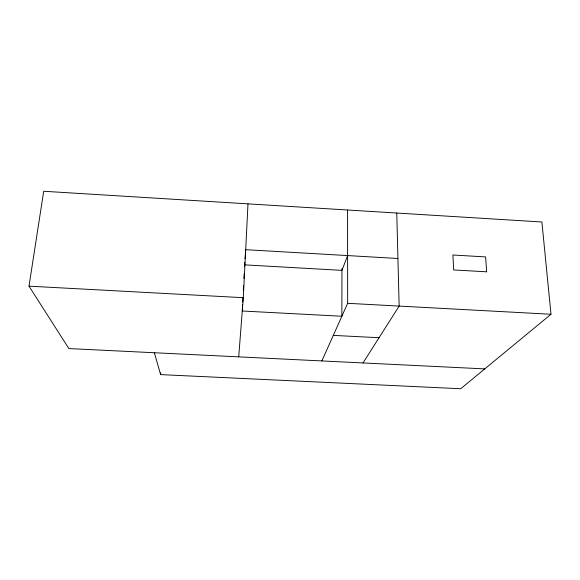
<?xml version="1.0" encoding="UTF-8"?>
<svg xmlns="http://www.w3.org/2000/svg" width="580" height="580" viewBox="0 0 580 580"><rect width="100%" height="100%" fill="white"/><g stroke="black" fill="none" stroke-linecap="round" stroke-linejoin="round"><path stroke-width="0.87" d="M341.961 268.576L341.859 316.252L242.266 311.003L242.585 304.667M242.723 301.955L242.948 297.431M243.31 290.196L243.542 285.672M243.905 278.429L244.129 273.905M244.492 266.669L244.782 262.182M238.713 356.867L243.303 297.692L247.986 203.863M245.043 258.607L245.702 249.683L397.931 258.492M484.771 368.894L68.861 348.565L29 286.157L43.703 191.262L541.894 221.988L551 314.258L460.716 388.738L160.602 374.608L160.762 372.817M347.616 255.577L341.954 270.367L244.586 264.857M321.871 360.934L347.652 303.311L347.587 210.004M363.015 362.942L399.149 306.08L396.763 213.034M333.304 335.385L379.045 337.719M29 286.157L243.303 297.692M347.652 303.311L551 314.258M154.381 352.749L160.602 374.608M486.642 271.817L453.683 269.932L452.893 255.004L485.612 256.918L486.642 271.817"/></g></svg>
